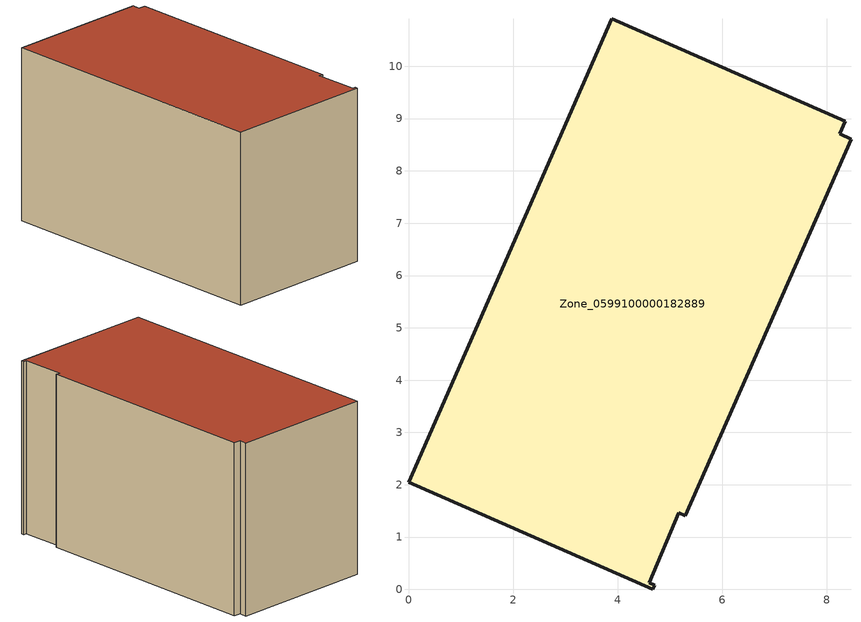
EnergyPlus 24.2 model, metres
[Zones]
Zone_0599100000182889
 floor ground (C_G): 4.6,0.13 4.71,0.08 4.67,0 0,2.05 3.89,10.91 8.35,8.95 8.25,8.71 8.46,8.6 5.29,1.41 5.17,1.47 z0
 wall outside (C_F): 3.89,10.91 0,2.05 4.67,0 4.71,0.08 4.6,0.13 5.17,1.47 5.29,1.41 8.46,8.6 8.25,8.71 8.35,8.95 3.89,10.91 z0:5.81
 roof outside (C_R): 4.71,0.08 4.6,0.13 5.17,1.47 5.29,1.41 8.46,8.6 8.25,8.71 8.35,8.95 3.89,10.91 0,2.05 4.67,0 z5.81
[BUILDING]
Pand.0599100000182889: North Axis=0; Terrain=City; Loads Convergence Tolerance Value=0.04; Temperature Convergence Tolerance Value=0.4; Solar Distribution=FullExterior; Maximum Number of Warmup Days=25; Minimum Number of Warmup Days=1
[Site:Location]
Rotterdam.The.Hague.AP_ZH_NLD Design_Conditions: Latitude=51.96; Longitude=4.45; Time Zone=1; Elevation=-4.5
[SITE:GROUNDTEMPERATURE:BUILDINGSURFACE]
18, 18, 18, 18, 18, 18, 18, 18, 18, 18, 18, 18
[MATERIAL] Thermal Absorptance=0.9; Solar Absorptance=0.7; Visible Absorptance=0.7
Name | Roughness | Thickness | Conductivity | Density | Specific Heat
G.TC.1975-1991 | MediumSmooth | 0.15 | 0.288461 | 540 | 1210
F.TC.1975-1991 | Rough | 0.3 | 0.230769 | 1920 | 840
R.TC.1975-1991 | MediumRough | 0.2 | 0.153846 | 1500 | 1000
[CONSTRUCTION]
C_G: G.TC.1975-1991
C_F: F.TC.1975-1991
C_R: R.TC.1975-1991
[ZONE]
Zone_0599100000182889: Type=1; Multiplier=1; Ceiling Height=Autocalculate; Volume=Autocalculate; Floor Area=autocalculate; Part of Total Floor Area=Yes
[ZONEINFILTRATION:DESIGNFLOWRATE]
Infil_Zone_0599100000182889: Zone or ZoneList or Space or SpaceList=Zone_0599100000182889; Schedule=AlwaysOn; Design Flow Rate Calculation Method=Flow/Area; Flow Rate per Floor Area=0.003; Constant Term Coefficient=1; Temperature Term Coefficient=0; Velocity Term Coefficient=0; Velocity Squared Term Coefficient=0
[HVACTEMPLATE:ZONE:IDEALLOADSAIRSYSTEM]
Zone_0599100000182889: Maximum Heating Supply Air Temperature=50; Minimum Cooling Supply Air Temperature=13; Maximum Heating Supply Air Humidity Ratio=0.0156; Minimum Cooling Supply Air Humidity Ratio=0.0077; Heating Limit=NoLimit; Cooling Limit=NoLimit; Dehumidification Control Type=ConstantSensibleHeatRatio; Cooling Sensible Heat Ratio=0.7; Dehumidification Setpoint=60; Humidification Control Type=None; Humidification Setpoint=30; Outdoor Air Method=None; Outdoor Air Flow Rate per Person=0.00944; Outdoor Air Flow Rate per Zone Floor Area=0; Outdoor Air Flow Rate per Zone=0; Demand Controlled Ventilation Type=None; Outdoor Air Economizer Type=NoEconomizer; Heat Recovery Type=None; Sensible Heat Recovery Effectiveness=0.7; Latent Heat Recovery Effectiveness=0.65
[ZONECONTROL:THERMOSTAT]
ThermostatControl_Zone_0599100000182889: Zone or ZoneList=Zone_0599100000182889; Control Type Schedule=DualSetpointControlType; Control 1=Thermostat_Zone_0599100000182889; Temperature Difference Between Cutout And Setpoint=0
[THERMOSTATSETPOINT:DUALSETPOINT]
Thermostat_Zone_0599100000182889: Heating Setpoint Temperature Schedule=HeatingSetpoint_Zone_0599100000182889; Cooling Setpoint Temperature Schedule=CoolingSetpoint_Zone_0599100000182889
[SCHEDULE:COMPACT]
HeatingSetpoint_Zone_0599100000182889: Through: 12/31, For: AllDays, Until: 24:00, 21
CoolingSetpoint_Zone_0599100000182889: Through: 12/31, For: AllDays, Until: 24:00, 24
DualSetpointControlType: Through: 12/31, For: AllDays, Until: 24:00, 4
AlwaysOn: Through: 12/31, For: AllDays, Until: 24:00, 1
